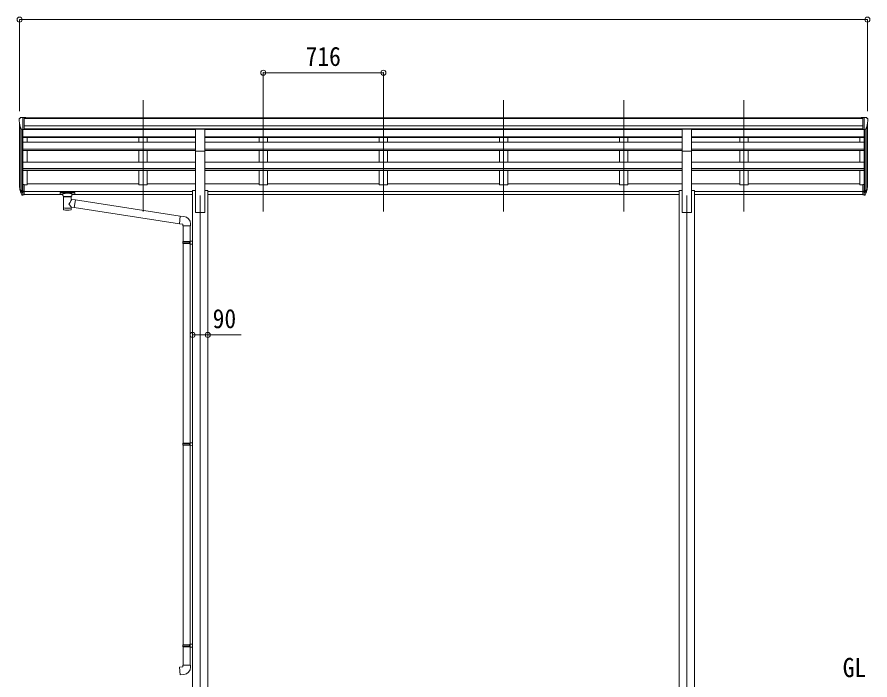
# Model space of a CAD drawing. Units: millimetres at full size, sheet at 1:30. Extents: x -8385 to 8479, y -5853 to 5787.
# Drawn here: x 562 to 5644, y -2930 to 1018 of the extents above; entities that cross this region are included whole.
import ezdxf
from ezdxf.enums import TextEntityAlignment as Align

# ---------------------------------------------------------------- set-up
doc = ezdxf.new("R2010")
doc.units = ezdxf.units.MM
doc.header["$LTSCALE"] = 30
doc.header["$PDMODE"] = 32
doc.header["$PDSIZE"] = 30
for name, color, linetype, lineweight in [('0-0_0', 7, 'Continuous', 9), ('0-1_本体', 4, 'Continuous', 9), ('0-2_部品', 7, 'Continuous', 9), ('0-8_PARTS2', 2, 'Continuous', 9), ('0-A_寸法', 6, 'Continuous', 9)]:
    doc.layers.add(name, color=color, linetype=linetype, lineweight=lineweight)
doc.styles.add('ＭＳ ゴシック', font='')
doc.styles.get('ＭＳ ゴシック').set_extended_font_data('MS Gothic')

msp = doc.modelspace()

# ---------------------------------------------------------------- linework, layer by layer
at = {"layer": '0-1_本体'}
for p, q in [((603.7, 418.65), (5602.7, 418.65)), ((603.7, 413.3), (5602.7, 413.3)), ((577.2, 17.65), (577.2, 381.9)), ((581.48, 363.1), (581.48, -6.61)), ((603.7, 369.77), (5602.7, 369.77)), ((5624.91, 363.1), (5624.91, -6.61)), ((5629.2, 17.65), (5629.2, 381.9)), ((591.2, 347.74), (591.2, -24.61)), ((597.2, 347.27), (597.2, 19.82)), ((597.2, 347.26), (1625.7, 347.26)), ((597.2, 305.07), (1625.7, 305.07)), ((603.7, 352.1), (5602.7, 352.1)), ((1625.7, 349.73), (603.7, 349.73)), ((1288.2, 349.73), (1288.2, 347.26)), ((1338.2, 349.73), (1338.2, 347.26)), ((1680.7, 349.73), (4525.7, 349.73)), ((1680.7, 347.26), (4525.7, 347.26)), ((1680.7, 305.07), (4525.7, 305.07)), ((2004.2, 349.73), (2004.2, 347.26)), ((2054.2, 349.73), (2054.2, 347.26)), ((2720.2, 349.73), (2720.2, 347.26)), ((2770.2, 349.73), (2770.2, 347.26)), ((3436.2, 349.73), (3436.2, 347.26)), ((3486.2, 349.73), (3486.2, 347.26)), ((4152.2, 349.73), (4152.2, 347.26)), ((4202.2, 349.73), (4202.2, 347.26)), ((4580.7, 349.61), (5602.7, 349.61)), ((4580.7, 347.26), (5609.2, 347.26)), ((4580.7, 305.07), (5609.2, 305.07)), ((4868.2, 349.73), (4868.2, 347.26)), ((4918.2, 349.73), (4918.2, 347.26)), ((5609.2, 347.27), (5609.2, 19.82)), ((5615.2, 347.74), (5615.2, -24.61)), ((597.2, 303.67), (1625.7, 303.67)), ((597.2, 299.98), (1625.7, 299.98)), ((597.2, 272.74), (1625.7, 272.74)), ((622.2, 272.74), (622.2, 299.98)), ((1288.2, 299.98), (1288.2, 272.74)), ((1338.2, 299.98), (1338.2, 272.74)), ((1680.7, 303.67), (4525.7, 303.67)), ((1680.7, 299.98), (4525.7, 299.98)), ((1680.7, 272.74), (4525.7, 272.74)), ((2004.2, 299.98), (2004.2, 272.74)), ((2054.2, 299.98), (2054.2, 272.74)), ((2720.2, 299.98), (2720.2, 272.74)), ((2770.2, 299.98), (2770.2, 272.74)), ((3436.2, 299.98), (3436.2, 272.74)), ((3486.2, 299.98), (3486.2, 272.74)), ((4152.2, 299.98), (4152.2, 272.74)), ((4202.2, 299.98), (4202.2, 272.74)), ((4580.7, 303.67), (5609.2, 303.67)), ((4580.7, 299.98), (5609.2, 299.98)), ((4580.7, 272.74), (5609.2, 272.74)), ((4868.2, 299.98), (4868.2, 272.74)), ((4918.2, 299.98), (4918.2, 272.74)), ((5584.2, 272.74), (5584.2, 299.98)), ((597.2, 232.01), (1625.7, 232.01)), ((597.2, 230.52), (1625.7, 230.52)), ((597.2, 223.71), (1625.7, 223.71)), ((622.2, 154.22), (622.2, 223.71)), ((1288.2, 223.71), (1288.2, 154.22)), ((1338.2, 223.71), (1338.2, 154.22)), ((1625.7, -145.47), (1625.7, 218.47)), ((1680.7, 232.01), (4525.7, 232.01)), ((1680.7, 230.52), (4525.7, 230.52)), ((1680.7, 223.71), (4525.7, 223.71)), ((1680.7, -145.47), (1680.7, 218.47)), ((2004.2, 223.71), (2004.2, 154.22)), ((2054.2, 223.71), (2054.2, 154.22)), ((2720.2, 223.71), (2720.2, 154.22)), ((2770.2, 223.71), (2770.2, 154.22)), ((3436.2, 223.71), (3436.2, 154.22)), ((3486.2, 223.71), (3486.2, 154.22)), ((4152.2, 223.71), (4152.2, 154.22)), ((4202.2, 223.71), (4202.2, 154.22)), ((4525.7, -145.47), (4525.7, 218.47)), ((4580.7, 232.01), (5609.2, 232.01)), ((4580.7, 230.52), (5609.2, 230.52)), ((4580.7, 223.71), (5609.2, 223.71)), ((4580.7, -145.47), (4580.7, 218.47)), ((4868.2, 223.71), (4868.2, 154.22)), ((4918.2, 223.71), (4918.2, 154.22)), ((5584.2, 154.22), (5584.2, 223.71)), ((597.2, 154.22), (1625.7, 154.22)), ((1680.7, 154.22), (4525.7, 154.22)), ((4580.7, 154.22), (5609.2, 154.22)), ((597.2, 114.91), (1625.7, 114.91)), ((597.2, 113.43), (1625.7, 113.43)), ((597.2, 103.95), (1625.7, 103.95)), ((622.2, 19), (622.2, 103.95)), ((1288.2, 103.95), (1288.2, 19)), ((1680.7, 114.91), (4525.7, 114.91)), ((1680.7, 113.43), (4525.7, 113.43)), ((1680.7, 103.95), (4525.7, 103.95)), ((2004.2, 103.95), (2004.2, 19)), ((2720.2, 103.95), (2720.2, 19)), ((3436.2, 103.95), (3436.2, 19)), ((4152.2, 103.95), (4152.2, 19)), ((4580.7, 114.91), (5609.2, 114.91)), ((4580.7, 113.43), (5609.2, 113.43)), ((4580.7, 103.95), (5609.2, 103.95)), ((4868.2, 103.95), (4868.2, 19)), ((5584.2, 19), (5584.2, 103.95)), ((603.7, 19), (622.2, 19)), ((622.2, 23.8), (1288.2, 23.8)), ((1338.2, 23.8), (1625.7, 23.8)), ((1680.7, 23.8), (2004.2, 23.8)), ((2054.2, 23.8), (2720.2, 23.8)), ((2770.2, 23.8), (3436.2, 23.8)), ((3486.2, 23.8), (4152.2, 23.8)), ((4202.2, 23.8), (4525.7, 23.8)), ((4580.7, 23.8), (4868.2, 23.8)), ((4918.2, 23.8), (5584.2, 23.8)), ((5602.7, 19), (5584.2, 19)), ((603.7, -20.51), (1608.2, -20.51)), ((603.7, -21.89), (1608.2, -21.89)), ((603.7, -39.07), (835.2, -39.07)), ((889.2, -39.07), (1608.2, -39.07)), ((1608.2, -15.47), (1625.7, -15.47)), ((1608.2, -15.47), (1608.2, -3495.47)), ((1680.7, -15.47), (1698.2, -15.47)), ((1698.2, -15.47), (1698.2, -3495.47)), ((1698.2, -20.51), (4508.2, -20.51)), ((1698.2, -21.89), (4508.2, -21.89)), ((1698.2, -39.07), (4508.2, -39.07)), ((4508.2, -15.47), (4525.7, -15.47)), ((4508.2, -15.47), (4508.2, -3495.47)), ((4580.7, -15.47), (4598.2, -15.47)), ((4598.2, -15.47), (4598.2, -3495.47)), ((4598.2, -20.51), (5602.7, -20.51)), ((4598.2, -21.89), (5602.7, -21.89)), ((4598.2, -39.07), (5602.7, -39.07)), ((1625.7, -145.47), (1680.7, -145.47)), ((4525.7, -145.47), (4580.7, -145.47))]:
    msp.add_line(p, q, dxfattribs=at)
for points in [[(1338.2, 103.95), (1338.2, 19), (1288.2, 19)], [(2054.2, 103.95), (2054.2, 19), (2004.2, 19)], [(2770.2, 103.95), (2770.2, 19), (2720.2, 19)], [(3486.2, 103.95), (3486.2, 19), (3436.2, 19)], [(4202.2, 103.95), (4202.2, 19), (4152.2, 19)], [(4918.2, 103.95), (4918.2, 19), (4868.2, 19)]]:
    msp.add_lwpolyline(points, dxfattribs=at)
at = {"layer": '0-2_部品'}
for p, q in [((575.2, 410.88), (575.2, 410.25)), ((582.11, 419.68), (578.04, 413.88)), ((585.2, 420.25), (582.87, 420.11)), ((585.2, 420.25), (603.7, 420.25)), ((597.2, 347.27), (597.2, 420.25)), ((603.7, 420.25), (613.7, 420.16)), ((603.7, 348.27), (603.7, 420.25)), ((613.7, 418.65), (613.7, 420.16)), ((5602.7, 420.25), (5592.7, 420.16)), ((5592.7, 418.65), (5592.7, 420.16)), ((5602.7, 348.27), (5602.7, 420.25)), ((5621.2, 420.25), (5602.7, 420.25)), ((5609.2, 347.27), (5609.2, 420.25)), ((5621.2, 420.25), (5623.53, 420.11)), ((5624.29, 419.68), (5628.36, 413.88)), ((5631.2, 410.88), (5631.2, 410.25)), ((589.57, 349.08), (580.3, 365.15)), ((5616.82, 349.08), (5626.1, 365.15)), ((597.2, 347.27), (591.99, 347.59)), ((603.7, 348.27), (597.2, 348.27)), ((1625.7, 350.38), (1680.7, 350.38)), ((1625.7, 218.31), (1625.7, 350.38)), ((1680.7, 218.31), (1680.7, 350.38)), ((4525.7, 350.38), (4580.7, 350.38)), ((4525.7, 218.31), (4525.7, 350.38)), ((4580.7, 218.31), (4580.7, 350.38)), ((5602.7, 348.27), (5609.2, 348.27)), ((5609.2, 347.27), (5614.41, 347.59)), ((1625.7, 218.31), (1680.7, 218.31)), ((4525.7, 218.31), (4580.7, 218.31)), ((597.2, 19.82), (597.2, -42.06)), ((603.7, 19.82), (597.2, 19.82)), ((603.7, 19.82), (603.7, -41.24)), ((5602.7, 19.82), (5602.7, -41.24)), ((5602.7, 19.82), (5609.2, 19.82)), ((5609.2, 19.82), (5609.2, -42.06)), ((579.59, -6.22), (589.75, -25.39)), ((590.76, -24.14), (581.01, -5.72)), ((582.18, -23.07), (589.75, -40.56)), ((597.2, -24.89), (592.06, -24.89)), ((597.2, -26.89), (592.35, -26.89)), ((597.2, -42.06), (592.35, -42.06)), ((603.7, -18.49), (597.2, -18.49)), ((603.7, -23.89), (597.2, -23.89)), ((603.7, -41.24), (597.2, -41.24)), ((818.7, -26.95), (818.7, -37.71)), ((818.7, -27.14), (818.7, -28.68)), ((820.7, -26.29), (903.7, -26.29)), ((820.7, -28.47), (903.7, -28.47)), ((820.7, -38.38), (835.2, -38.38)), ((835.2, -45.18), (835.2, -34.91)), ((839.3, -49.68), (839.28, -129.98)), ((885.1, -67.26), (885.1, -49.67)), ((889.2, -45.18), (889.2, -34.91)), ((889.2, -38.38), (903.7, -38.38)), ((905.7, -26.95), (905.7, -37.71)), ((5602.7, -18.49), (5609.2, -18.49)), ((5602.7, -23.89), (5609.2, -23.89)), ((5602.7, -41.24), (5609.2, -41.24)), ((5609.2, -24.89), (5614.33, -24.89)), ((5609.2, -26.89), (5614.04, -26.89)), ((5609.2, -42.06), (5614.04, -42.06)), ((5615.63, -24.14), (5625.39, -5.72)), ((5626.81, -6.22), (5616.64, -25.39)), ((5624.22, -23.07), (5616.64, -40.56)), ((910.32, -71.16), (885.1, -67.25)), ((910.32, -71.16), (903.3, -116.42)), ((910.32, -71.16), (1534.28, -167.96)), ((885.11, -129.98), (885.1, -113.35)), ((885.1, -113.6), (903.3, -116.42)), ((1530.27, -213.79), (903.3, -116.42)), ((1555.12, -169.78), (1534.28, -167.96)), ((1550.2, -225.53), (1596.2, -225.53)), ((1552.2, -225.53), (1552.2, -319.53)), ((1594.2, -225.53), (1594.2, -316.97)), ((1596.2, -225.53), (1596.2, -214.61)), ((1550.2, -321.53), (1551.2, -319.53)), ((1550.2, -321.53), (1594.2, -321.53)), ((1550.2, -321.53), (1550.2, -329.53)), ((1550.2, -329.53), (1594.2, -329.53)), ((1550.2, -329.53), (1551.2, -331.53)), ((1551.2, -319.53), (1594.2, -319.53)), ((1551.2, -331.53), (1594.2, -331.53)), ((1552.2, -331.53), (1552.2, -1520.2)), ((1589.72, -321.53), (1589.29, -319.53)), ((1592.2, -317.03), (1608.2, -316.56)), ((1592.2, -319.03), (1592.2, -317.03)), ((1592.2, -319.03), (1594.2, -319.03)), ((1592.2, -334.03), (1592.2, -332.03)), ((1592.2, -334.03), (1608.2, -334.5)), ((1594.2, -334.09), (1594.2, -1517.64)), ((1608.2, -316.56), (1608.2, -334.5)), ((1550.2, -1522.2), (1551.2, -1520.2)), ((1550.2, -1522.2), (1594.2, -1522.2)), ((1550.2, -1522.2), (1550.2, -1530.2)), ((1551.2, -1520.2), (1594.2, -1520.2)), ((1589.72, -1522.2), (1589.29, -1520.2)), ((1592.2, -1517.7), (1608.2, -1517.23)), ((1592.2, -1519.7), (1592.2, -1517.7)), ((1592.2, -1519.7), (1594.2, -1519.7)), ((1608.2, -1517.23), (1608.2, -1535.17)), ((1550.2, -1530.2), (1594.2, -1530.2)), ((1550.2, -1530.2), (1551.2, -1532.2)), ((1551.2, -1532.2), (1594.2, -1532.2)), ((1552.2, -1532.2), (1552.2, -2720.88)), ((1592.2, -1534.7), (1592.2, -1532.7)), ((1592.2, -1534.7), (1608.2, -1535.17)), ((1594.2, -1534.76), (1594.2, -2718.32)), ((1550.2, -2722.88), (1551.2, -2720.88)), ((1550.2, -2722.88), (1594.2, -2722.88)), ((1550.2, -2722.88), (1550.2, -2730.88)), ((1550.2, -2730.88), (1594.2, -2730.88)), ((1550.2, -2730.88), (1551.2, -2732.88)), ((1551.2, -2720.88), (1594.2, -2720.88)), ((1551.2, -2732.88), (1594.2, -2732.88)), ((1552.2, -2732.88), (1552.2, -2842.88)), ((1589.72, -2722.88), (1589.29, -2720.88)), ((1592.2, -2718.38), (1608.2, -2717.91)), ((1592.2, -2720.38), (1592.2, -2718.38)), ((1592.2, -2720.38), (1594.2, -2720.38)), ((1592.2, -2735.38), (1592.2, -2733.38)), ((1592.2, -2735.38), (1608.2, -2735.85)), ((1594.2, -2735.44), (1594.2, -2842.88)), ((1608.2, -2717.91), (1608.2, -2735.85)), ((1550.2, -2842.88), (1596.2, -2842.88)), ((1550.2, -2852.88), (1550.2, -2842.88)), ((1596.2, -2842.88), (1596.2, -2853.79))]:
    msp.add_line(p, q, dxfattribs=at)
for points in [[(818.7, -26.95), (818.74, -26.76), (818.82, -26.62), (818.92, -26.53), (819.02, -26.47), (819.14, -26.42), (819.43, -26.36), (819.92, -26.31), (820.46, -26.29), (820.7, -26.29)], [(818.7, -37.71), (818.74, -37.91), (818.82, -38.04), (818.92, -38.14), (819.02, -38.2), (819.14, -38.24), (819.43, -38.31), (819.92, -38.35), (820.46, -38.37), (820.7, -38.38)], [(835.24, -45.13), (835.21, -45.48), (835.46, -46.44), (835.98, -47.32), (836.78, -48.16), (837.9, -48.96), (839.3, -49.68)], [(885.1, -49.67), (885.33, -49.58), (886.69, -48.84), (887.8, -48), (888.56, -47.13), (889.02, -46.23), (889.19, -45.34)], [(903.7, -26.29), (904.05, -26.29), (904.58, -26.32), (905.03, -26.37), (905.33, -26.45), (905.5, -26.54), (905.62, -26.68), (905.69, -26.86), (905.7, -26.95)], [(903.7, -38.38), (904.05, -38.37), (904.58, -38.35), (905.03, -38.3), (905.33, -38.22), (905.5, -38.12), (905.62, -37.98), (905.69, -37.8), (905.7, -37.71)], [(1534.28, -167.96), (1530.27, -213.79), (1550.2, -215.53), (1550.2, -225.53)], [(1589.72, -321.53), (1589.72, -329.53), (1589.29, -331.53)], [(1592.2, -332.03), (1594.2, -332.03), (1594.2, -319.03)], [(1589.72, -1522.2), (1589.72, -1530.2), (1589.29, -1532.2)], [(1592.2, -1532.7), (1594.2, -1532.7), (1594.2, -1519.7)], [(1589.72, -2722.88), (1589.72, -2730.88), (1589.29, -2732.88)], [(1592.2, -2733.38), (1594.2, -2733.38), (1594.2, -2720.38)], [(1555.12, -2898.62), (1534.28, -2900.45), (1530.27, -2854.62), (1550.2, -2852.88)]]:
    msp.add_lwpolyline(points, dxfattribs=at)
for centre, radius, start, end in [((578.2, 410.88), 3, 93, 180), ((777.2, 410.25), 202, 180, 192.90261), ((582.93, 419.11), 1, 93.5, 145), ((5623.47, 419.11), 1, 35, 86.5), ((5429.2, 410.25), 202, 347.09739, 0), ((5628.2, 410.88), 3, 0, 87), ((592.17, 350.58), 3, 210, 266.5), ((5614.22, 350.58), 3, 273.5, 330), ((665.86, 15.95), 89.07, 174.49576, 194.41188), ((665.15, 20.23), 88.05, 177.22392, 197.21071), ((710.42, 13.01), 133.22, 183.27987, 195.71302), ((5495.98, 13.01), 133.22, 344.28698, 356.72013), ((5541.25, 20.23), 88.05, 342.78929, 2.77608), ((5540.54, 15.95), 89.07, 345.58812, 5.50424), ((592.35, -23.89), 3, 210, 270), ((592.35, -39.06), 3, 210, 270), ((592.06, -23.39), 1.5, 210, 270), ((5614.04, -23.89), 3, 270, 330), ((5614.04, -39.06), 3, 270, 330), ((5614.33, -23.39), 1.5, 270, 330), ((1551.2, -214.61), 45, 0, 85), ((1551.2, -2853.79), 45, 275, 0)]:
    msp.add_arc(centre, radius, start, end, dxfattribs=at)
for centre, major_axis, ratio, start_param, end_param in [((820.7, -28.68), (2, 0), 0.109601, 1.5707963, 3.1415927), ((862.2, -34.91), (27, 0), 0.122176, 6.2831853, 9.424778), ((862.21, -50.14), (-22.91, 0.42), 0.072511, 0.0008029, 1.5715993), ((862.19, -50.14), (22.92, 0.42), 0.07247, 4.71158, 6.2823764), ((873.2, -45.18), (16, 0), 0.361356, 6.2636979, 6.2831853), ((903.7, -28.68), (2, 0), 0.109601, 0, 1.5707963), ((862.21, -51.76), (-22.91, 0.42), 0.072511, 0.0008029, 1.5715993), ((862.19, -51.76), (22.92, 0.42), 0.07247, 4.71158, 6.2823764), ((862.2, -93.8), (-22.81, -26.62), 0.234429, 1.6855472, 3.1268519), ((864.75, -91.15), (20.32, -22.25), 0.045535, 0.0389954, 1.3075346), ((862.2, -129.98), (22.92, 0), 0.101955, 3.1415499, 6.2833984), ((862.2, -117.53), (22.91, 0), 0.122865, 3.1415927, 6.2831853)]:
    msp.add_ellipse(centre, major_axis=major_axis, ratio=ratio, start_param=start_param, end_param=end_param, dxfattribs=at)
at = {"layer": '0-8_PARTS2'}
for p, q in [((1313.2, -139.27), (1313.2, 523.26)), ((2029.2, -139.27), (2029.2, 523.26)), ((2745.2, -139.27), (2745.2, 523.26)), ((3461.2, -139.27), (3461.2, 523.26)), ((4177.2, -139.27), (4177.2, 523.26)), ((4893.2, -139.27), (4893.2, 523.26)), ((1653.2, -45.47), (1653.2, -3595.47)), ((4553.2, -45.47), (4553.2, -3595.47))]:
    msp.add_line(p, q, dxfattribs=at)
at = {"layer": '0-A_寸法'}
for p, q in [((577.2, 1002.89), (577.2, 457.26)), ((577.2, 1002.89), (5629.2, 1002.89)), ((5629.2, 1002.89), (5629.2, 457.26)), ((2029.2, 686.27), (2029.2, 457.26)), ((2029.2, 686.27), (2745.2, 686.27)), ((2745.2, 686.27), (2745.2, 457.26)), ((1608.2, -875.65), (1698.2, -875.65)), ((1698.2, -875.65), (1898.2, -875.65))]:
    msp.add_line(p, q, dxfattribs=at)
for p in [(577.2, 1002.89), (5629.2, 1002.89), (2029.2, 686.27), (2745.2, 686.27), (1608.2, -875.65), (1698.2, -875.65)]:
    msp.add_point(p, dxfattribs=at)

# ---------------------------------------------------------------- texts
at = {"layer": '0-0_0', "style": 'ＭＳ ゴシック', "width": 0.9}
msp.add_text('GL', height=114.4, dxfattribs=at).set_placement((5482.16, -2947.91), align=Align.BOTTOM_LEFT)
at = {"layer": '0-A_寸法', "color": 7, "style": 'ＭＳ ゴシック', "width": 0.9}
for s, p in [('716', (2281.45, 692.27)), ('90', (1727.7, -869.65))]:
    msp.add_text(s, height=114.4, dxfattribs=at).set_placement(p, align=Align.BOTTOM_LEFT)

doc.saveas('drawing.dxf')
